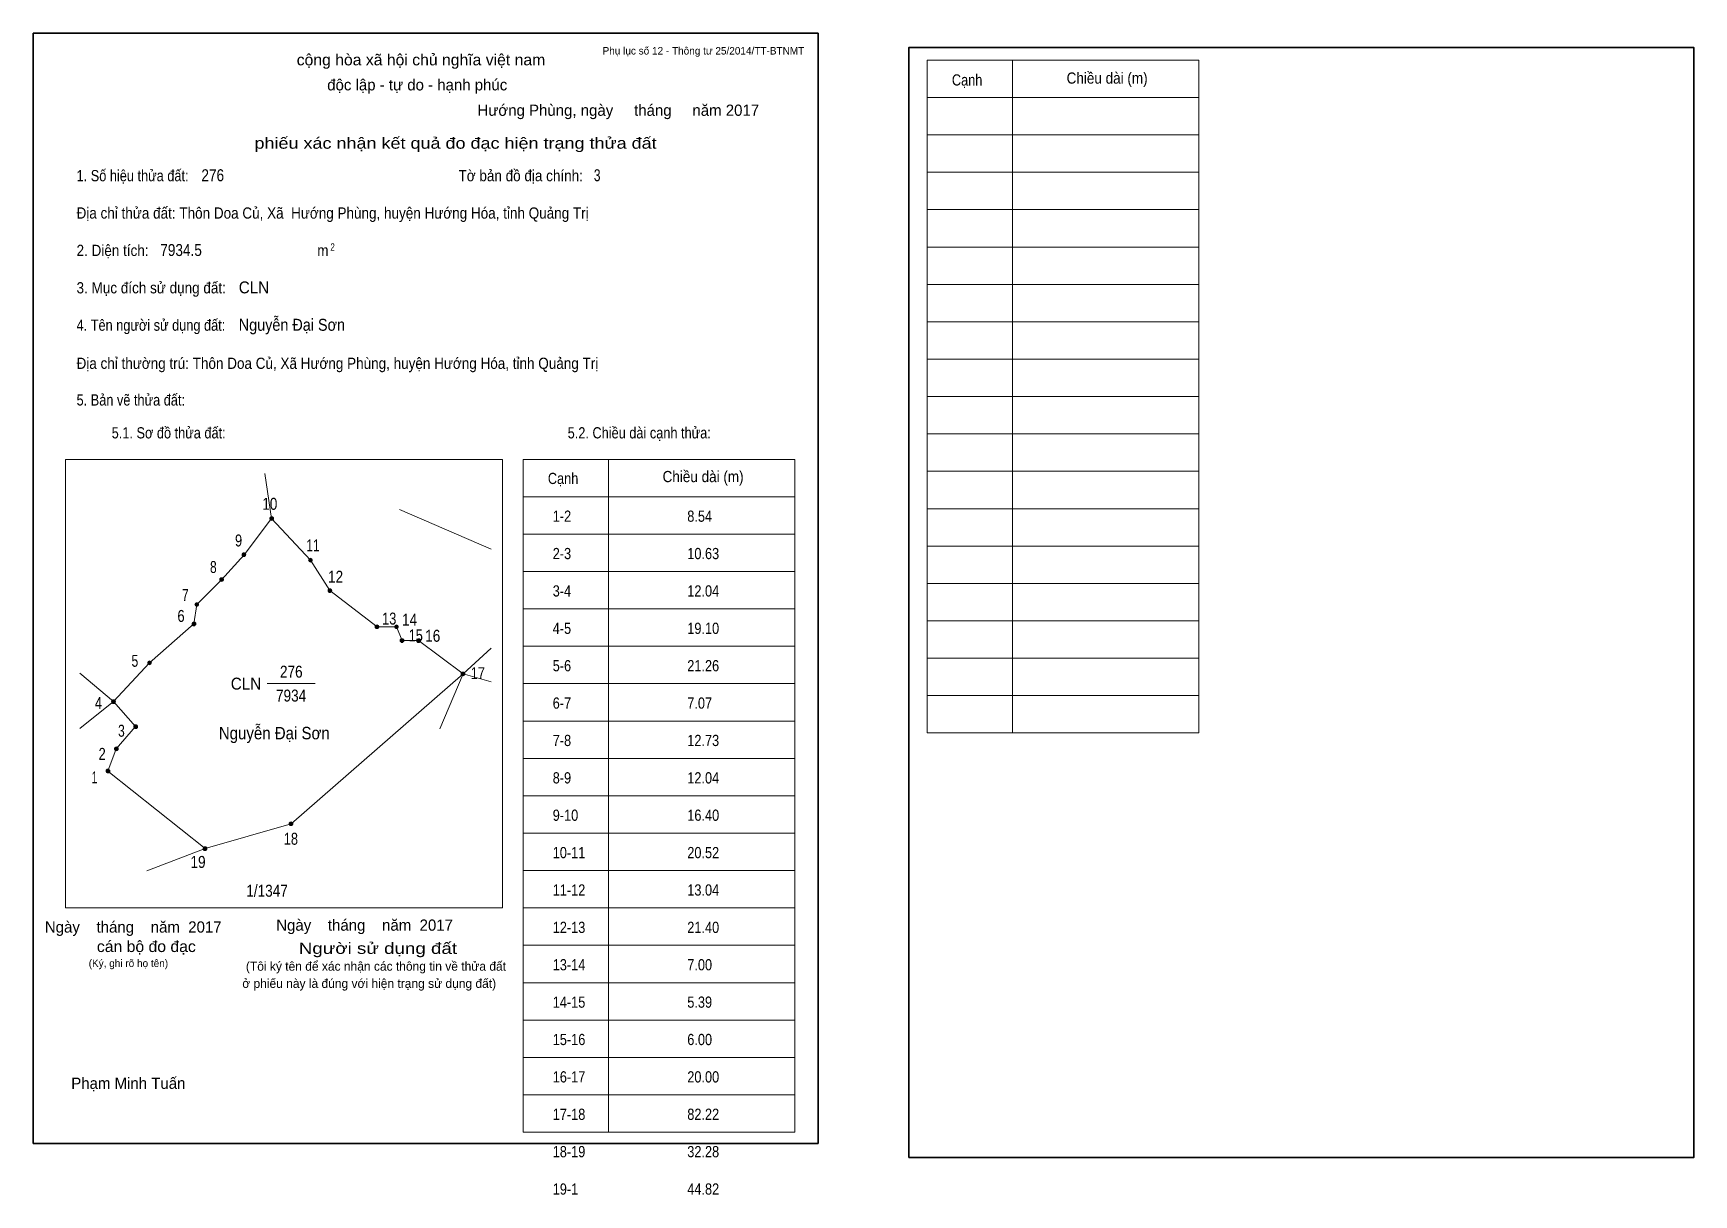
# Model space of a CAD drawing. Header units: centimetres. Extents: x 0 to 44.4, y -1.4 to 29.7.
import ezdxf
from ezdxf.enums import TextEntityAlignment as Align

# ---------------------------------------------------------------- set-up
doc = ezdxf.new("R2010")
doc.units = ezdxf.units.CM
doc.header["$LTSCALE"] = 0.12
for name, color, linetype in [('2', 7, 'Continuous'), ('30', 7, 'Continuous'), ('34', 7, 'Continuous')]:
    doc.layers.add(name, color=color, linetype=linetype)
for name, color, linetype, lineweight in [('32', 7, 'Continuous', 13), ('33', 7, 'Continuous', 13), ('6', 7, 'Continuous', 13), ('63', 7, 'Continuous', 13)]:
    doc.layers.add(name, color=color, linetype=linetype, lineweight=lineweight)

msp = doc.modelspace()

# ---------------------------------------------------------------- hatches: boundary and pattern name
at = {"layer": '32'}
for points in [[(6.4289, 16.716, 1), (6.3289, 16.716, 1)], [(5.6867, 15.7512, 1), (5.5867, 15.7512, 1)], [(7.468, 15.6027, 1), (7.368, 15.6027, 1)], [(5.093, 15.0832, 1), (4.993, 15.0832, 1)], [(7.9875, 14.7863, 1), (7.8875, 14.7863, 1)], [(4.425, 14.4152, 1), (4.325, 14.4152, 1)], [(4.3508, 13.8957, 1), (4.2508, 13.8957, 1)], [(9.2492, 13.8215, 1), (9.1492, 13.8215, 1)], [(9.7688, 13.8215, 1), (9.6687, 13.8215, 1)], [(9.9172, 13.4504, 1), (9.8172, 13.4504, 1)], [(10.3625, 13.4504, 1), (10.2625, 13.4504, 1)], [(3.1633, 12.8566, 1), (3.0633, 12.8566, 1)], [(11.55, 12.5598, 1), (11.45, 12.5598, 1)], [(2.1984, 11.8176, 1), (2.0984, 11.8176, 1)], [(2.7922, 11.1496, 1), (2.6922, 11.1496, 1)], [(2.2727, 10.5559, 1), (2.1727, 10.5559, 1)], [(2.05, 9.9621, 1), (1.95, 9.9621, 1)], [(6.9484, 8.552, 1), (6.8484, 8.552, 1)], [(4.6477, 7.884, 1), (4.5477, 7.884, 1)]]:
    msp.add_hatch(color=256, dxfattribs=at).paths.add_polyline_path(points)

# ---------------------------------------------------------------- linework, layer by layer
for centre in [(6.3789, 16.716), (5.6367, 15.7512), (7.418, 15.6027), (5.043, 15.0832), (7.9375, 14.7863), (4.375, 14.4152), (4.3008, 13.8957), (9.1992, 13.8215), (9.7188, 13.8215), (9.8672, 13.4504), (10.3125, 13.4504), (3.1133, 12.8566), (11.5, 12.5598), (2.1484, 11.8176), (2.7422, 11.1496), (2.2227, 10.5559), (2, 9.9621), (6.8984, 8.552), (4.5977, 7.884)]:
    msp.add_circle(centre, 0.05, dxfattribs=at)
at = {"layer": '33'}
msp.add_line((6.26, 12.3), (7.54, 12.3), dxfattribs=at)
at = {"layer": '6'}
for p, q in [((6.38, 16.72), (6.2, 17.92)), ((12.25, 15.9), (9.8, 16.96)), ((6.38, 16.72), (5.64, 15.75)), ((11.5, 12.56), (10.31, 13.45)), ((11.5, 12.56), (12.25, 13.25)), ((2.15, 11.82), (1.25, 12.58)), ((11.5, 12.56), (12.25, 12.35)), ((2.15, 11.82), (1.25, 11.1)), ((2.15, 11.82), (2.74, 11.15)), ((3.04, 7.29), (4.6, 7.89))]:
    msp.add_line(p, q, dxfattribs=at)
for points in [[(6.38, 16.72), (7.42, 15.6), (7.94, 14.79), (9.2, 13.82), (9.72, 13.82), (9.87, 13.45), (10.31, 13.45)], [(2.15, 11.82), (3.11, 12.86), (4.3, 13.9), (4.38, 14.42), (5.04, 15.08), (5.64, 15.75)], [(4.6, 7.89), (6.9, 8.55), (11.5, 12.56), (10.88, 11.09)], [(4.6, 7.89), (2, 9.96), (2.22, 10.56), (2.74, 11.15)]]:
    msp.add_lwpolyline(points, dxfattribs=at)
at = {"layer": '63'}
for p, q in [((23.92, 28.98), (31.19, 28.98)), ((23.92, 10.98), (23.92, 28.98)), ((26.2, 10.98), (26.2, 28.98)), ((31.19, 10.98), (31.19, 28.98)), ((23.92, 27.98), (31.19, 27.98)), ((23.92, 26.98), (31.19, 26.98)), ((23.92, 25.98), (31.19, 25.98)), ((23.92, 24.98), (31.19, 24.98)), ((23.92, 23.98), (31.19, 23.98)), ((23.92, 22.98), (31.19, 22.98)), ((23.92, 21.98), (31.19, 21.98)), ((23.92, 20.98), (31.19, 20.98)), ((23.92, 19.98), (31.19, 19.98)), ((23.92, 18.98), (31.19, 18.98)), ((0.86, 18.3), (12.56, 18.3)), ((0.86, 6.3), (0.86, 18.3)), ((12.56, 6.3), (12.56, 18.3)), ((13.11, 18.3), (20.38, 18.3)), ((13.11, 0.3), (13.11, 18.3)), ((15.39, 0.3), (15.39, 18.3)), ((20.38, 0.3), (20.38, 18.3)), ((23.92, 17.98), (31.19, 17.98)), ((13.11, 17.3), (20.38, 17.3)), ((23.92, 16.98), (31.19, 16.98)), ((13.11, 16.3), (20.38, 16.3)), ((23.92, 15.98), (31.19, 15.98)), ((13.11, 15.3), (20.38, 15.3)), ((23.92, 14.98), (31.19, 14.98)), ((13.11, 14.3), (20.38, 14.3)), ((23.92, 13.98), (31.19, 13.98)), ((13.11, 13.3), (20.38, 13.3)), ((23.92, 12.98), (31.19, 12.98)), ((13.11, 12.3), (20.38, 12.3)), ((23.92, 11.98), (31.19, 11.98)), ((13.11, 11.3), (20.38, 11.3)), ((23.92, 10.98), (31.19, 10.98)), ((13.11, 10.3), (20.38, 10.3)), ((13.11, 9.3), (20.38, 9.3)), ((13.11, 8.3), (20.38, 8.3)), ((13.11, 7.3), (20.38, 7.3)), ((0.86, 6.3), (12.56, 6.3)), ((13.11, 6.3), (20.38, 6.3)), ((13.11, 5.3), (20.38, 5.3)), ((13.11, 4.3), (20.38, 4.3)), ((13.11, 3.3), (20.38, 3.3)), ((13.11, 2.3), (20.38, 2.3)), ((13.11, 1.3), (20.38, 1.3)), ((13.11, 0.3), (20.38, 0.3))]:
    msp.add_line(p, q, dxfattribs=at)
at = {"layer": '63', "lineweight": 35}
for points in [[(0, 0), (0, 29.7), (21, 29.7), (21, 0)], [(23.43, -0.38), (23.43, 29.32), (44.43, 29.32), (44.43, -0.38)]]:
    msp.add_lwpolyline(points, close=True, dxfattribs=at)

# ---------------------------------------------------------------- texts
at = {"layer": '2', "width": 0.9}
msp.add_text('Nguyễn Đại Sơn', height=0.3339, dxfattribs=at).set_placement((6.45, 10.81), align=Align.CENTER)
at = {"layer": '30', "width": 0.85}
for s, height, p in [('1-2', 0.3, (13.9, 16.63)), ('8.54', 0.3, (17.5, 16.63)), ('2-3', 0.3, (13.9, 15.63)), ('10.63', 0.3, (17.5, 15.63)), ('3-4', 0.3, (13.9, 14.63)), ('12.04', 0.3, (17.5, 14.63)), ('4-5', 0.3, (13.9, 13.63)), ('19.10', 0.3, (17.5, 13.63)), ('5-6', 0.3, (13.9, 12.63)), ('21.26', 0.3, (17.5, 12.63)), ('6-7', 0.3, (13.9, 11.63)), ('7.07', 0.3, (17.5, 11.63)), ('7-8', 0.3, (13.9, 10.63)), ('12.73', 0.3, (17.5, 10.63)), ('8-9', 0.3, (13.9, 9.63)), ('12.04', 0.3, (17.5, 9.63)), ('9-10', 0.3, (13.9, 8.63)), ('16.40', 0.3, (17.5, 8.63)), ('10-11', 0.3, (13.9, 7.63)), ('20.52', 0.3, (17.5, 7.63)), ('1/1347', 0.32, (5.7, 6.6)), ('11-12', 0.3, (13.9, 6.63)), ('13.04', 0.3, (17.5, 6.63)), ('12-13', 0.3, (13.9, 5.63)), ('21.40', 0.3, (17.5, 5.63)), ('13-14', 0.3, (13.9, 4.63)), ('7.00', 0.3, (17.5, 4.63)), ('14-15', 0.3, (13.9, 3.63)), ('5.39', 0.3, (17.5, 3.63)), ('15-16', 0.3, (13.9, 2.63)), ('6.00', 0.3, (17.5, 2.63)), ('16-17', 0.3, (13.9, 1.63)), ('20.00', 0.3, (17.5, 1.63)), ('17-18', 0.3, (13.9, 0.63)), ('82.22', 0.3, (17.5, 0.63)), ('18-19', 0.3, (13.9, -0.37)), ('32.28', 0.3, (17.5, -0.37)), ('19-1', 0.3, (13.9, -1.37)), ('44.82', 0.3, (17.5, -1.37))]:
    msp.add_text(s, height=height, dxfattribs=at).set_placement(p)
at = {"layer": '32'}
for s, width, p in [('10', 0.85, (6.33, 16.95)), ('9', 0.8, (5.495, 15.97)), ('11', 0.75, (7.485, 15.84)), ('8', 0.75, (4.82, 15.26)), ('12', 0.85, (8.09, 15)), ('7', 0.75, (4.07, 14.51)), ('6', 0.8, (3.955, 13.95)), ('13', 0.8, (9.525, 13.88)), ('14', 0.85, (10.07, 13.85)), ('15', 0.8, (10.235, 13.43)), ('16', 0.85, (10.69, 13.42)), ('5', 0.75, (2.72, 12.75)), ('17', 0.8, (11.895, 12.42)), ('4', 0.8, (1.745, 11.62)), ('3', 0.75, (2.36, 10.88)), ('2', 0.8, (1.845, 10.26)), ('1', 0.65, (1.64, 9.63)), ('18', 0.8, (6.895, 7.99)), ('19', 0.85, (4.41, 7.37))]:
    msp.add_text(s, height=0.32, dxfattribs=dict(at, width=width)).set_placement(p, align=Align.CENTER)
at = {"layer": '33', "width": 0.95}
msp.add_text('CLN', height=0.32, dxfattribs=at).set_placement((6.1, 12.14), align=Align.RIGHT)
at = {"layer": '33', "width": 0.85}
for s, p in [('276', (6.905, 12.46)), ('7934', (6.9, 11.82))]:
    msp.add_text(s, height=0.32, dxfattribs=at).set_placement(p, align=Align.CENTER)
at = {"layer": '34'}
for s, width, p in [('276', 0.85, (4.5, 25.74)), ('3', 0.75, (15, 25.74)), ('7934.5', 0.85, (3.4, 23.74)), ('CLN', 0.95, (5.5, 22.74)), ('Nguyễn Đại Sơn', 0.9, (5.5, 21.74))]:
    msp.add_text(s, height=0.32, dxfattribs=dict(at, width=width)).set_placement(p)
at = {"layer": '63'}
for s, height, p in [('Phụ lục số 12 - Thông tư 25/2014/TT-BTNMT', 0.2, (20.63, 29.13)), ('Ngày    tháng    năm  2017', 0.3, (5.04, 5.64)), ('Ngày    tháng    năm  2017', 0.3, (11.23, 5.69)), ('(Ký, ghi rõ họ tên)', 0.2, (3.61, 4.72))]:
    msp.add_text(s, height=height, dxfattribs=at).set_placement(p, align=Align.RIGHT)
at = {"layer": '63', "width": 1.05}
msp.add_text('cộng hòa xã hội chủ nghĩa việt nam', height=0.3, dxfattribs=at).set_placement((10.375, 28.84), align=Align.CENTER)
at = {"layer": '63'}
for s, height, p in [('độc lập - tự do - hạnh phúc', 0.3, (10.275, 28.17)), ('Hướng Phùng, ngày     tháng     năm 2017', 0.3, (15.655, 27.49)), ('(Tôi ký tên để xác nhận các thông tin về thửa đất ', 0.24, (9.215, 4.62)), ('ở phiếu này là đúng với hiện trạng sử dụng đất)', 0.24, (8.99, 4.16)), ('Phạm Minh Tuấn', 0.3, (2.545, 1.46))]:
    msp.add_text(s, height=height, dxfattribs=at).set_placement(p, align=Align.CENTER)
for s, height, width, p in [('Cạnh', 0.3, 0.85, (24.58, 28.3)), ('Chiều dài (m)', 0.3, 0.9, (27.65, 28.35)), ('1. Số hiệu thửa đất:', 0.3, 0.85, (1.16, 25.74)), ('Tờ bản đồ địa chính:', 0.3, 0.9, (11.38, 25.74)), ('Địa chỉ thửa đất: Thôn Doa Củ, Xã  Hướng Phùng, huyện Hướng Hóa, tỉnh Quảng Trị', 0.3, 0.9, (1.16, 24.74)), ('2. Diện tích:', 0.3, 0.9, (1.16, 23.74)), ('2', 0.2, 0.8, (7.95, 23.88)), ('m', 0.3, 0.9, (7.6, 23.74)), ('3. Mục đích sử dụng đất:', 0.3, 0.9, (1.16, 22.74)), ('4. Tên người sử dụng đất:', 0.3, 0.85, (1.16, 21.74)), ('Địa chỉ thường trú: Thôn Doa Củ, Xã Hướng Phùng, huyện Hướng Hóa, tỉnh Quảng Trị', 0.3, 0.9, (1.16, 20.72)), ('5. Bản vẽ thửa đất:', 0.3, 0.85, (1.16, 19.74)), ('5.1. Sơ đồ thửa đất:', 0.3, 0.85, (2.1, 18.86)), ('5.2. Chiều dài cạnh thửa:', 0.3, 0.85, (14.3, 18.86)), ('Cạnh', 0.3, 0.85, (13.77, 17.64)), ('Chiều dài (m)', 0.3, 0.9, (16.84, 17.69))]:
    msp.add_text(s, height=height, dxfattribs=dict(at, width=width)).set_placement(p)
for s, width, p in [('phiếu xác nhận kết quả đo đạc hiện trạng thửa đất', 1.2, (16.68, 26.61)), ('cán bộ đo đạc', 1.05, (4.35, 5.12)), ('Người sử dụng đất', 1.25, (11.34, 5.07))]:
    msp.add_text(s, height=0.3, dxfattribs=dict(at, width=width)).set_placement(p, align=Align.RIGHT)

doc.saveas('drawing.dxf')
